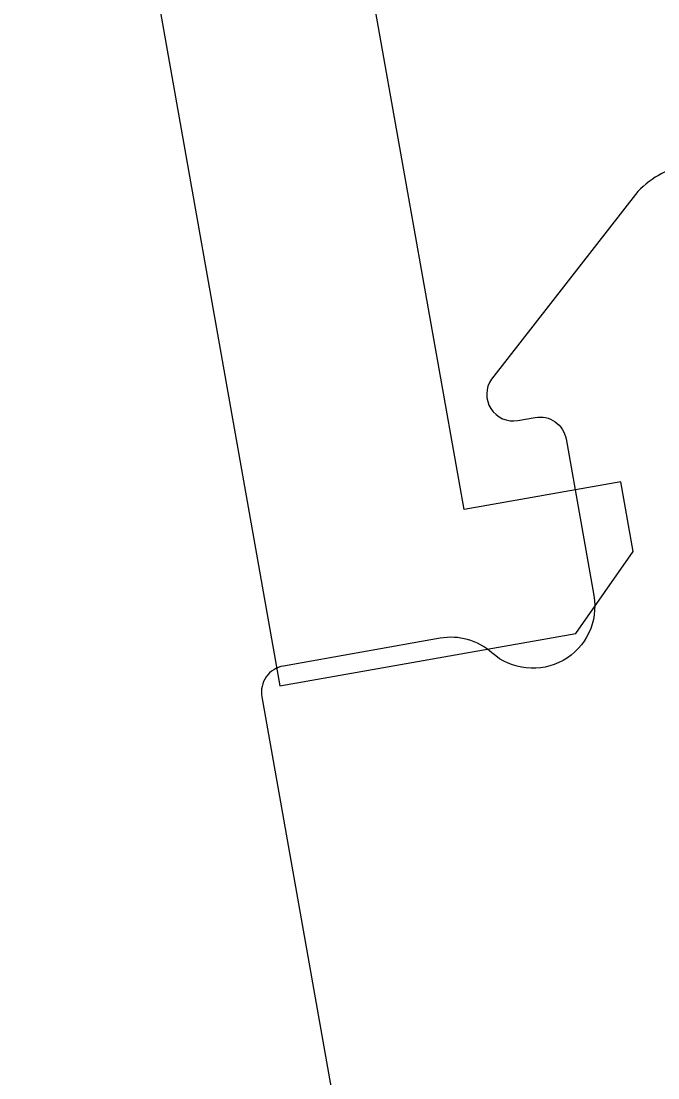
# Model space of a CAD drawing. Header units: millimetres. Extents: x 0 to 9491604, y -172998 to 295086.
# Drawn here: x 396825.82 to 396830.21, y 51144.22 to 51151.5 of the extents above; entities that cross this region are included whole.
import ezdxf
from ezdxf.enums import TextEntityAlignment as Align

# ---------------------------------------------------------------- set-up
doc = ezdxf.new("R2018")
doc.units = ezdxf.units.MM
for name, color, linetype, lineweight in [('АР_Маркер экспликации', 239, 'Continuous', 13), ('АР_Номер помещения', 250, 'Continuous', 9), ('АР_Размеры', 175, 'Continuous', 9), ('АР_Сущ Несущая стена', 250, 'Continuous', 50)]:
    doc.layers.add(name, color=color, linetype=linetype, lineweight=lineweight)
doc.layers.add('АР_Названия помещений', color=124, linetype='Continuous', lineweight=5, plot=False)
doc.layers.add('АР_Помещения_площадь', color=19, linetype='Continuous', lineweight=9, plot=False)
doc.styles.add('ISOCPEUR', font='', dxfattribs={"height": 250})
doc.styles.get("Standard").update_dxf_attribs({"font": 'GOST.TTF'})
doc.styles.get('ISOCPEUR').set_extended_font_data('ISOCPEUR', italic=True)

# ---------------------------------------------------------------- blocks, each defined once
blk = doc.blocks.new('*U252')
at = {"color": 7, "style": 'ISOCPEUR', "width": 0.7, "flags": 1}
blk.add_attdef('КАТЕГОРИЯ', (-499.1655, -2092.1864), '', height=250, dxfattribs=at)
at = {"layer": 'АР_Номер помещения', "color": 7, "style": 'ISOCPEUR', "width": 0.7}
blk.add_attdef('НОМЕР_ПОМЕЩЕНИЯ', text='', height=300, dxfattribs=at).set_placement((-13874.5004, 6637.5515), align=Align.MIDDLE_CENTER)
at = {"layer": 'АР_Помещения_площадь', "color": 7, "lineweight": 30, "width": 0.7, "flags": 104}
blk.add_attdef('ИМЯ_ПОМЕЩЕНИЯ', text='', height=100, dxfattribs=at).set_placement((157.6277, 1217.1414), align=Align.MIDDLE_CENTER)
at = {"layer": 'АР_Помещения_площадь', "color": 7, "style": 'ISOCPEUR', "width": 0.7}
blk.add_attdef('ПЛОЩАДЬ_ПОМЕЩЕНИЯ', text='', height=200, dxfattribs=at).set_placement((-12654.5821, 407.6716), align=Align.MIDDLE_RIGHT)
blk = doc.blocks.new('*U251')
at = {"color": 7, "style": 'ISOCPEUR', "width": 0.7, "flags": 1}
blk.add_attdef('КАТЕГОРИЯ', (-499.1655, -2092.1864), '', height=250, dxfattribs=at)
at = {"layer": 'АР_Номер помещения', "color": 7, "style": 'ISOCPEUR', "width": 0.7}
blk.add_attdef('НОМЕР_ПОМЕЩЕНИЯ', text='', height=300, dxfattribs=at).set_placement((-17424.9012, 1870.773), align=Align.MIDDLE_CENTER)
at = {"layer": 'АР_Помещения_площадь', "color": 7, "lineweight": 30, "width": 0.7, "flags": 104}
blk.add_attdef('ИМЯ_ПОМЕЩЕНИЯ', text='', height=100, dxfattribs=at).set_placement((157.6277, 1217.1414), align=Align.MIDDLE_CENTER)
at = {"layer": 'АР_Помещения_площадь', "color": 7, "style": 'ISOCPEUR', "width": 0.7}
blk.add_attdef('ПЛОЩАДЬ_ПОМЕЩЕНИЯ', text='', height=200, dxfattribs=at).set_placement((-12452.8113, 399.3563), align=Align.MIDDLE_RIGHT)

msp = doc.modelspace()

# ---------------------------------------------------------------- linework, layer by layer
at = {"layer": 'АР_Размеры', "color": 5, "lineweight": 9, "ltscale": 100, "transparency": 33554687}
for points in [[(396810.3287, 51244.3997), (396827.6061, 51146.9179), (396829.647, 51147.2797), (396830.042, 51147.8449), (396829.9569, 51148.3252), (396828.8765, 51148.1337), (396828.0041, 51153.0558)], [(396810.3287, 51244.3997), (396827.6061, 51146.9179), (396829.647, 51147.2797), (396830.042, 51147.8449), (396829.9569, 51148.3252), (396828.8765, 51148.1337), (396828.0041, 51153.0558)], [(396810.3287, 51244.3997), (396827.6061, 51146.9179), (396829.647, 51147.2797), (396830.042, 51147.8449), (396829.9569, 51148.3252), (396828.8765, 51148.1337), (396828.0041, 51153.0558)], [(396810.3287, 51244.3997), (396827.6061, 51146.9179), (396829.647, 51147.2797), (396830.042, 51147.8449), (396829.9569, 51148.3252), (396828.8765, 51148.1337), (396828.0041, 51153.0558)], [(396810.3287, 51244.3997), (396827.6061, 51146.9179), (396829.647, 51147.2797), (396830.042, 51147.8449), (396829.9569, 51148.3252), (396828.8765, 51148.1337), (396828.0041, 51153.0558)], [(396810.3287, 51244.3997), (396827.6061, 51146.9179), (396829.647, 51147.2797), (396830.042, 51147.8449), (396829.9569, 51148.3252), (396828.8765, 51148.1337), (396828.0041, 51153.0558)], [(396810.3287, 51244.3997), (396827.6061, 51146.9179), (396829.647, 51147.2797), (396830.042, 51147.8449), (396829.9569, 51148.3252), (396828.8765, 51148.1337), (396828.0041, 51153.0558)], [(396810.3287, 51244.3997), (396827.6061, 51146.9179), (396829.647, 51147.2797), (396830.042, 51147.8449), (396829.9569, 51148.3252), (396828.8765, 51148.1337), (396828.0041, 51153.0558)], [(396810.3287, 51244.3997), (396827.6061, 51146.9179), (396829.647, 51147.2797), (396830.042, 51147.8449), (396829.9569, 51148.3252), (396828.8765, 51148.1337), (396828.0041, 51153.0558)], [(396810.3287, 51244.3997), (396827.6061, 51146.9179), (396829.647, 51147.2797), (396830.042, 51147.8449), (396829.9569, 51148.3252), (396828.8765, 51148.1337), (396828.0041, 51153.0558)], [(396810.3287, 51244.3997), (396827.6061, 51146.9179), (396829.647, 51147.2797), (396830.042, 51147.8449), (396829.9569, 51148.3252), (396828.8765, 51148.1337), (396828.0041, 51153.0558)], [(396810.3287, 51244.3997), (396827.6061, 51146.9179), (396829.647, 51147.2797), (396830.042, 51147.8449), (396829.9569, 51148.3252), (396828.8765, 51148.1337), (396828.0041, 51153.0558)], [(396810.3287, 51244.3997), (396827.6061, 51146.9179), (396829.647, 51147.2797), (396830.042, 51147.8449), (396829.9569, 51148.3252), (396828.8765, 51148.1337), (396828.0041, 51153.0558)], [(396810.3287, 51244.3997), (396827.6061, 51146.9179), (396829.647, 51147.2797), (396830.042, 51147.8449), (396829.9569, 51148.3252), (396828.8765, 51148.1337), (396828.0041, 51153.0558)], [(396810.3287, 51244.3997), (396827.6061, 51146.9179), (396829.647, 51147.2797), (396830.042, 51147.8449), (396829.9569, 51148.3252), (396828.8765, 51148.1337), (396828.0041, 51153.0558)], [(396810.3287, 51244.3997), (396827.6061, 51146.9179), (396829.647, 51147.2797), (396830.042, 51147.8449), (396829.9569, 51148.3252), (396828.8765, 51148.1337), (396828.0041, 51153.0558)], [(396810.3287, 51244.3997), (396827.6061, 51146.9179), (396829.647, 51147.2797), (396830.042, 51147.8449), (396829.9569, 51148.3252), (396828.8765, 51148.1337), (396828.0041, 51153.0558)], [(396810.3287, 51244.3997), (396827.6061, 51146.9179), (396829.647, 51147.2797), (396830.042, 51147.8449), (396829.9569, 51148.3252), (396828.8765, 51148.1337), (396828.0041, 51153.0558)], [(396810.3287, 51244.3997), (396827.6061, 51146.9179), (396829.647, 51147.2797), (396830.042, 51147.8449), (396829.9569, 51148.3252), (396828.8765, 51148.1337), (396828.0041, 51153.0558)], [(396810.3287, 51244.3997), (396827.6061, 51146.9179), (396829.647, 51147.2797), (396830.042, 51147.8449), (396829.9569, 51148.3252), (396828.8765, 51148.1337), (396828.0041, 51153.0558)], [(396810.3287, 51244.3997), (396827.6061, 51146.9179), (396829.647, 51147.2797), (396830.042, 51147.8449), (396829.9569, 51148.3252), (396828.8765, 51148.1337), (396828.0041, 51153.0558)], [(396810.3287, 51244.3997), (396827.6061, 51146.9179), (396829.647, 51147.2797), (396830.042, 51147.8449), (396829.9569, 51148.3252), (396828.8765, 51148.1337), (396828.0041, 51153.0558)], [(396810.3287, 51244.3997), (396827.6061, 51146.9179), (396829.647, 51147.2797), (396830.042, 51147.8449), (396829.9569, 51148.3252), (396828.8765, 51148.1337), (396828.0041, 51153.0558)], [(396810.3287, 51244.3997), (396827.6061, 51146.9179), (396829.647, 51147.2797), (396830.042, 51147.8449), (396829.9569, 51148.3252), (396828.8765, 51148.1337), (396828.0041, 51153.0558)], [(396810.3287, 51244.3997), (396827.6061, 51146.9179), (396829.647, 51147.2797), (396830.042, 51147.8449), (396829.9569, 51148.3252), (396828.8765, 51148.1337), (396828.0041, 51153.0558)], [(396810.3287, 51244.3997), (396827.6061, 51146.9179), (396829.647, 51147.2797), (396830.042, 51147.8449), (396829.9569, 51148.3252), (396828.8765, 51148.1337), (396828.0041, 51153.0558)], [(396810.3287, 51244.3997), (396827.6061, 51146.9179), (396829.647, 51147.2797), (396830.042, 51147.8449), (396829.9569, 51148.3252), (396828.8765, 51148.1337), (396828.0041, 51153.0558)], [(396810.3287, 51244.3997), (396827.6061, 51146.9179), (396829.647, 51147.2797), (396830.042, 51147.8449), (396829.9569, 51148.3252), (396828.8765, 51148.1337), (396828.0041, 51153.0558)], [(396810.3287, 51244.3997), (396827.6061, 51146.9179), (396829.647, 51147.2797), (396830.042, 51147.8449), (396829.9569, 51148.3252), (396828.8765, 51148.1337), (396828.0041, 51153.0558)], [(396810.3287, 51244.3997), (396827.6061, 51146.9179), (396829.647, 51147.2797), (396830.042, 51147.8449), (396829.9569, 51148.3252), (396828.8765, 51148.1337), (396828.0041, 51153.0558)], [(396810.3287, 51244.3997), (396827.6061, 51146.9179), (396829.647, 51147.2797), (396830.042, 51147.8449), (396829.9569, 51148.3252), (396828.8765, 51148.1337), (396828.0041, 51153.0558)], [(396810.3287, 51244.3997), (396827.6061, 51146.9179), (396829.647, 51147.2797), (396830.042, 51147.8449), (396829.9569, 51148.3252), (396828.8765, 51148.1337), (396828.0041, 51153.0558)], [(396810.3287, 51244.3997), (396827.6061, 51146.9179), (396829.647, 51147.2797), (396830.042, 51147.8449), (396829.9569, 51148.3252), (396828.8765, 51148.1337), (396828.0041, 51153.0558)], [(396810.3287, 51244.3997), (396827.6061, 51146.9179), (396829.647, 51147.2797), (396830.042, 51147.8449), (396829.9569, 51148.3252), (396828.8765, 51148.1337), (396828.0041, 51153.0558)], [(396810.3287, 51244.3997), (396827.6061, 51146.9179), (396829.647, 51147.2797), (396830.042, 51147.8449), (396829.9569, 51148.3252), (396828.8765, 51148.1337), (396828.0041, 51153.0558)], [(396810.3287, 51244.3997), (396827.6061, 51146.9179), (396829.647, 51147.2797), (396830.042, 51147.8449), (396829.9569, 51148.3252), (396828.8765, 51148.1337), (396828.0041, 51153.0558)], [(396810.3287, 51244.3997), (396827.6061, 51146.9179), (396829.647, 51147.2797), (396830.042, 51147.8449), (396829.9569, 51148.3252), (396828.8765, 51148.1337), (396828.0041, 51153.0558)], [(396810.3287, 51244.3997), (396827.6061, 51146.9179), (396829.647, 51147.2797), (396830.042, 51147.8449), (396829.9569, 51148.3252), (396828.8765, 51148.1337), (396828.0041, 51153.0558)], [(396810.3287, 51244.3997), (396827.6061, 51146.9179), (396829.647, 51147.2797), (396830.042, 51147.8449), (396829.9569, 51148.3252), (396828.8765, 51148.1337), (396828.0041, 51153.0558)], [(396810.3287, 51244.3997), (396827.6061, 51146.9179), (396829.647, 51147.2797), (396830.042, 51147.8449), (396829.9569, 51148.3252), (396828.8765, 51148.1337), (396828.0041, 51153.0558)], [(396810.3287, 51244.3997), (396827.6061, 51146.9179), (396829.647, 51147.2797), (396830.042, 51147.8449), (396829.9569, 51148.3252), (396828.8765, 51148.1337), (396828.0041, 51153.0558)], [(396810.3287, 51244.3997), (396827.6061, 51146.9179), (396829.647, 51147.2797), (396830.042, 51147.8449), (396829.9569, 51148.3252), (396828.8765, 51148.1337), (396828.0041, 51153.0558)], [(396810.3287, 51244.3997), (396827.6061, 51146.9179), (396829.647, 51147.2797), (396830.042, 51147.8449), (396829.9569, 51148.3252), (396828.8765, 51148.1337), (396828.0041, 51153.0558)], [(396810.3287, 51244.3997), (396827.6061, 51146.9179), (396829.647, 51147.2797), (396830.042, 51147.8449), (396829.9569, 51148.3252), (396828.8765, 51148.1337), (396828.0041, 51153.0558)], [(396810.3287, 51244.3997), (396827.6061, 51146.9179), (396829.647, 51147.2797), (396830.042, 51147.8449), (396829.9569, 51148.3252), (396828.8765, 51148.1337), (396828.0041, 51153.0558)], [(396810.3287, 51244.3997), (396827.6061, 51146.9179), (396829.647, 51147.2797), (396830.042, 51147.8449), (396829.9569, 51148.3252), (396828.8765, 51148.1337), (396828.0041, 51153.0558)], [(396810.3287, 51244.3997), (396827.6061, 51146.9179), (396829.647, 51147.2797), (396830.042, 51147.8449), (396829.9569, 51148.3252), (396828.8765, 51148.1337), (396828.0041, 51153.0558)], [(396810.3287, 51244.3997), (396827.6061, 51146.9179), (396829.647, 51147.2797), (396830.042, 51147.8449), (396829.9569, 51148.3252), (396828.8765, 51148.1337), (396828.0041, 51153.0558)], [(396810.3287, 51244.3997), (396827.6061, 51146.9179), (396829.647, 51147.2797), (396830.042, 51147.8449), (396829.9569, 51148.3252), (396828.8765, 51148.1337), (396828.0041, 51153.0558)], [(396810.3287, 51244.3997), (396827.6061, 51146.9179), (396829.647, 51147.2797), (396830.042, 51147.8449), (396829.9569, 51148.3252), (396828.8765, 51148.1337), (396828.0041, 51153.0558)], [(396810.3287, 51244.3997), (396827.6061, 51146.9179), (396829.647, 51147.2797), (396830.042, 51147.8449), (396829.9569, 51148.3252), (396828.8765, 51148.1337), (396828.0041, 51153.0558)], [(396810.3287, 51244.3997), (396827.6061, 51146.9179), (396829.647, 51147.2797), (396830.042, 51147.8449), (396829.9569, 51148.3252), (396828.8765, 51148.1337), (396828.0041, 51153.0558)], [(396810.3287, 51244.3997), (396827.6061, 51146.9179), (396829.647, 51147.2797), (396830.042, 51147.8449), (396829.9569, 51148.3252), (396828.8765, 51148.1337), (396828.0041, 51153.0558)], [(396810.3287, 51244.3997), (396827.6061, 51146.9179), (396829.647, 51147.2797), (396830.042, 51147.8449), (396829.9569, 51148.3252), (396828.8765, 51148.1337), (396828.0041, 51153.0558)], [(396810.3287, 51244.3997), (396827.6061, 51146.9179), (396829.647, 51147.2797), (396830.042, 51147.8449), (396829.9569, 51148.3252), (396828.8765, 51148.1337), (396828.0041, 51153.0558)], [(396810.3287, 51244.3997), (396827.6061, 51146.9179), (396829.647, 51147.2797), (396830.042, 51147.8449), (396829.9569, 51148.3252), (396828.8765, 51148.1337), (396828.0041, 51153.0558)], [(396810.3287, 51244.3997), (396827.6061, 51146.9179), (396829.647, 51147.2797), (396830.042, 51147.8449), (396829.9569, 51148.3252), (396828.8765, 51148.1337), (396828.0041, 51153.0558)], [(396810.3287, 51244.3997), (396827.6061, 51146.9179), (396829.647, 51147.2797), (396830.042, 51147.8449), (396829.9569, 51148.3252), (396828.8765, 51148.1337), (396828.0041, 51153.0558)], [(396810.3287, 51244.3997), (396827.6061, 51146.9179), (396829.647, 51147.2797), (396830.042, 51147.8449), (396829.9569, 51148.3252), (396828.8765, 51148.1337), (396828.0041, 51153.0558)], [(396810.3287, 51244.3997), (396827.6061, 51146.9179), (396829.647, 51147.2797), (396830.042, 51147.8449), (396829.9569, 51148.3252), (396828.8765, 51148.1337), (396828.0041, 51153.0558)], [(396810.3287, 51244.3997), (396827.6061, 51146.9179), (396829.647, 51147.2797), (396830.042, 51147.8449), (396829.9569, 51148.3252), (396828.8765, 51148.1337), (396828.0041, 51153.0558)], [(396810.3287, 51244.3997), (396827.6061, 51146.9179), (396829.647, 51147.2797), (396830.042, 51147.8449), (396829.9569, 51148.3252), (396828.8765, 51148.1337), (396828.0041, 51153.0558)], [(396810.3287, 51244.3997), (396827.6061, 51146.9179), (396829.647, 51147.2797), (396830.042, 51147.8449), (396829.9569, 51148.3252), (396828.8765, 51148.1337), (396828.0041, 51153.0558)], [(396810.3287, 51244.3997), (396827.6061, 51146.9179), (396829.647, 51147.2797), (396830.042, 51147.8449), (396829.9569, 51148.3252), (396828.8765, 51148.1337), (396828.0041, 51153.0558)], [(396810.3287, 51244.3997), (396827.6061, 51146.9179), (396829.647, 51147.2797), (396830.042, 51147.8449), (396829.9569, 51148.3252), (396828.8765, 51148.1337), (396828.0041, 51153.0558)], [(396827.4828, 51146.8424), (396827.4828, 51146.8424)], [(396827.4828, 51146.8424), (396827.4828, 51146.8424)], [(396827.4828, 51146.8424), (396827.4828, 51146.8424)], [(396827.4828, 51146.8424), (396827.4828, 51146.8424)], [(396827.4828, 51146.8424), (396827.4828, 51146.8424)], [(396827.4828, 51146.8424), (396827.4828, 51146.8424)], [(396827.4828, 51146.8424), (396827.4828, 51146.8424)], [(396827.4828, 51146.8424), (396827.4828, 51146.8424)], [(396827.4828, 51146.8424), (396827.4828, 51146.8424)], [(396827.4828, 51146.8424), (396827.4828, 51146.8424)], [(396827.4828, 51146.8424), (396827.4828, 51146.8424)], [(396827.4828, 51146.8424), (396827.4828, 51146.8424)], [(396827.4828, 51146.8424), (396827.4828, 51146.8424)], [(396827.4828, 51146.8424), (396827.4828, 51146.8424)], [(396827.4828, 51146.8424), (396827.4828, 51146.8424)], [(396827.4828, 51146.8424), (396827.4828, 51146.8424)], [(396827.4828, 51146.8424), (396827.4828, 51146.8424)], [(396827.4828, 51146.8424), (396827.4828, 51146.8424)], [(396827.4828, 51146.8424), (396827.4828, 51146.8424)], [(396827.4828, 51146.8424), (396827.4828, 51146.8424)], [(396827.4828, 51146.8424), (396827.4828, 51146.8424)], [(396827.4828, 51146.8424), (396827.4828, 51146.8424)], [(396827.4828, 51146.8424), (396827.4828, 51146.8424)], [(396827.4828, 51146.8424), (396827.4828, 51146.8424)], [(396827.4828, 51146.8424), (396827.4828, 51146.8424)], [(396827.4828, 51146.8424), (396827.4828, 51146.8424)], [(396827.4828, 51146.8424), (396827.4828, 51146.8424)], [(396827.4828, 51146.8424), (396827.4828, 51146.8424)], [(396827.4828, 51146.8424), (396827.4828, 51146.8424)], [(396827.4828, 51146.8424), (396827.4828, 51146.8424)], [(396827.4828, 51146.8424), (396827.4828, 51146.8424)], [(396827.4828, 51146.8424), (396827.4828, 51146.8424)], [(396827.4828, 51146.8424), (396827.4828, 51146.8424)], [(396827.4828, 51146.8424), (396827.4828, 51146.8424)], [(396827.4828, 51146.8424), (396827.4828, 51146.8424)], [(396827.4828, 51146.8424), (396827.4828, 51146.8424)], [(396827.4828, 51146.8424), (396827.4828, 51146.8424)], [(396827.4828, 51146.8424), (396827.4828, 51146.8424)], [(396827.4828, 51146.8424), (396827.4828, 51146.8424)], [(396827.4828, 51146.8424), (396827.4828, 51146.8424)], [(396827.4828, 51146.8424), (396827.4828, 51146.8424)], [(396827.4828, 51146.8424), (396827.4828, 51146.8424)], [(396827.4828, 51146.8424), (396827.4828, 51146.8424)], [(396827.4828, 51146.8424), (396827.4828, 51146.8424)], [(396827.4828, 51146.8424), (396827.4828, 51146.8424)], [(396827.4828, 51146.8424), (396827.4828, 51146.8424)], [(396827.4828, 51146.8424), (396827.4828, 51146.8424)], [(396827.4828, 51146.8424), (396827.4828, 51146.8424)], [(396827.4828, 51146.8424), (396827.4828, 51146.8424)], [(396827.4828, 51146.8424), (396827.4828, 51146.8424)], [(396827.4828, 51146.8424), (396827.4828, 51146.8424)], [(396827.4828, 51146.8424), (396827.4828, 51146.8424)], [(396827.4828, 51146.8424), (396827.4828, 51146.8424)], [(396827.4828, 51146.8424), (396827.4828, 51146.8424)], [(396827.4828, 51146.8424), (396827.4828, 51146.8424)], [(396827.4828, 51146.8424), (396827.4828, 51146.8424)], [(396827.4828, 51146.8424), (396827.4828, 51146.8424)], [(396827.4828, 51146.8424), (396827.4828, 51146.8424)], [(396827.4828, 51146.8424), (396827.4828, 51146.8424)], [(396827.4828, 51146.8424), (396827.4828, 51146.8424)], [(396827.4828, 51146.8424), (396827.4828, 51146.8424)], [(396827.4828, 51146.8424), (396827.4828, 51146.8424)], [(396827.4828, 51146.8424), (396827.4828, 51146.8424)], [(396827.4828, 51146.8424), (396827.4828, 51146.8424)]]:
    msp.add_lwpolyline(points, dxfattribs=at)
msp.add_lwpolyline([(396830.4356, 51150.515, 0.164348), (396830.0749, 51150.3252), (396829.0659, 51149.032, 0.66825), (396829.2477, 51148.7471), (396829.3677, 51148.7684, -0.4144), (396829.5797, 51148.6202), (396829.7712, 51147.5397, -0.710164), (396829.0685, 51147.1455, 0.228752), (396828.7114, 51147.2459), (396827.631, 51147.0544, 0.4144), (396827.4828, 51146.8424), (396828.7382, 51139.7594, 0.430028), (396829.0945, 51139.4951), (396829.8148, 51139.6228, 0.109814), (396829.9366, 51139.6734), (396831.8286, 51140.8755, -0.800036)], format="xyb", dxfattribs=at)
msp.add_lwpolyline([(396830.4356, 51150.515, 0.164348), (396830.0749, 51150.3252), (396829.0659, 51149.032, 0.66825), (396829.2477, 51148.7471), (396829.3677, 51148.7684, -0.4144), (396829.5797, 51148.6202), (396829.7712, 51147.5397, -0.710164), (396829.0685, 51147.1455, 0.228752), (396828.7114, 51147.2459), (396827.631, 51147.0544, 0.4144), (396827.4828, 51146.8424), (396828.7382, 51139.7594, 0.430028), (396829.0945, 51139.4951), (396829.8148, 51139.6228, 0.109814), (396829.9366, 51139.6734), (396831.8286, 51140.8755, -0.800036)], format="xyb", dxfattribs=at)
msp.add_lwpolyline([(396830.4356, 51150.515, 0.164348), (396830.0749, 51150.3252), (396829.0659, 51149.032, 0.66825), (396829.2477, 51148.7471), (396829.3677, 51148.7684, -0.4144), (396829.5797, 51148.6202), (396829.7712, 51147.5397, -0.710164), (396829.0685, 51147.1455, 0.228752), (396828.7114, 51147.2459), (396827.631, 51147.0544, 0.4144), (396827.4828, 51146.8424), (396828.7382, 51139.7594, 0.430028), (396829.0945, 51139.4951), (396829.8148, 51139.6228, 0.109814), (396829.9366, 51139.6734), (396831.8286, 51140.8755, -0.800036)], format="xyb", dxfattribs=at)
msp.add_lwpolyline([(396830.4356, 51150.515, 0.164348), (396830.0749, 51150.3252), (396829.0659, 51149.032, 0.66825), (396829.2477, 51148.7471), (396829.3677, 51148.7684, -0.4144), (396829.5797, 51148.6202), (396829.7712, 51147.5397, -0.710164), (396829.0685, 51147.1455, 0.228752), (396828.7114, 51147.2459), (396827.631, 51147.0544, 0.4144), (396827.4828, 51146.8424), (396828.7382, 51139.7594, 0.430028), (396829.0945, 51139.4951), (396829.8148, 51139.6228, 0.109814), (396829.9366, 51139.6734), (396831.8286, 51140.8755, -0.800036)], format="xyb", dxfattribs=at)
msp.add_lwpolyline([(396830.4356, 51150.515, 0.164348), (396830.0749, 51150.3252), (396829.0659, 51149.032, 0.66825), (396829.2477, 51148.7471), (396829.3677, 51148.7684, -0.4144), (396829.5797, 51148.6202), (396829.7712, 51147.5397, -0.710164), (396829.0685, 51147.1455, 0.228752), (396828.7114, 51147.2459), (396827.631, 51147.0544, 0.4144), (396827.4828, 51146.8424), (396828.7382, 51139.7594, 0.430028), (396829.0945, 51139.4951), (396829.8148, 51139.6228, 0.109814), (396829.9366, 51139.6734), (396831.8286, 51140.8755, -0.800036)], format="xyb", dxfattribs=at)
msp.add_lwpolyline([(396830.4356, 51150.515, 0.164348), (396830.0749, 51150.3252), (396829.0659, 51149.032, 0.66825), (396829.2477, 51148.7471), (396829.3677, 51148.7684, -0.4144), (396829.5797, 51148.6202), (396829.7712, 51147.5397, -0.710164), (396829.0685, 51147.1455, 0.228752), (396828.7114, 51147.2459), (396827.631, 51147.0544, 0.4144), (396827.4828, 51146.8424), (396828.7382, 51139.7594, 0.430028), (396829.0945, 51139.4951), (396829.8148, 51139.6228, 0.109814), (396829.9366, 51139.6734), (396831.8286, 51140.8755, -0.800036)], format="xyb", dxfattribs=at)
msp.add_lwpolyline([(396830.4356, 51150.515, 0.164348), (396830.0749, 51150.3252), (396829.0659, 51149.032, 0.66825), (396829.2477, 51148.7471), (396829.3677, 51148.7684, -0.4144), (396829.5797, 51148.6202), (396829.7712, 51147.5397, -0.710164), (396829.0685, 51147.1455, 0.228752), (396828.7114, 51147.2459), (396827.631, 51147.0544, 0.4144), (396827.4828, 51146.8424), (396828.7382, 51139.7594, 0.430028), (396829.0945, 51139.4951), (396829.8148, 51139.6228, 0.109814), (396829.9366, 51139.6734), (396831.8286, 51140.8755, -0.800036)], format="xyb", dxfattribs=at)
msp.add_lwpolyline([(396830.4356, 51150.515, 0.164348), (396830.0749, 51150.3252), (396829.0659, 51149.032, 0.66825), (396829.2477, 51148.7471), (396829.3677, 51148.7684, -0.4144), (396829.5797, 51148.6202), (396829.7712, 51147.5397, -0.710164), (396829.0685, 51147.1455, 0.228752), (396828.7114, 51147.2459), (396827.631, 51147.0544, 0.4144), (396827.4828, 51146.8424), (396828.7382, 51139.7594, 0.430028), (396829.0945, 51139.4951), (396829.8148, 51139.6228, 0.109814), (396829.9366, 51139.6734), (396831.8286, 51140.8755, -0.800036)], format="xyb", dxfattribs=at)
msp.add_lwpolyline([(396830.4356, 51150.515, 0.164348), (396830.0749, 51150.3252), (396829.0659, 51149.032, 0.66825), (396829.2477, 51148.7471), (396829.3677, 51148.7684, -0.4144), (396829.5797, 51148.6202), (396829.7712, 51147.5397, -0.710164), (396829.0685, 51147.1455, 0.228752), (396828.7114, 51147.2459), (396827.631, 51147.0544, 0.4144), (396827.4828, 51146.8424), (396828.7382, 51139.7594, 0.430028), (396829.0945, 51139.4951), (396829.8148, 51139.6228, 0.109814), (396829.9366, 51139.6734), (396831.8286, 51140.8755, -0.800036)], format="xyb", dxfattribs=at)
msp.add_lwpolyline([(396830.4356, 51150.515, 0.164348), (396830.0749, 51150.3252), (396829.0659, 51149.032, 0.66825), (396829.2477, 51148.7471), (396829.3677, 51148.7684, -0.4144), (396829.5797, 51148.6202), (396829.7712, 51147.5397, -0.710164), (396829.0685, 51147.1455, 0.228752), (396828.7114, 51147.2459), (396827.631, 51147.0544, 0.4144), (396827.4828, 51146.8424), (396828.7382, 51139.7594, 0.430028), (396829.0945, 51139.4951), (396829.8148, 51139.6228, 0.109814), (396829.9366, 51139.6734), (396831.8286, 51140.8755, -0.800036)], format="xyb", dxfattribs=at)
msp.add_lwpolyline([(396830.4356, 51150.515, 0.164348), (396830.0749, 51150.3252), (396829.0659, 51149.032, 0.66825), (396829.2477, 51148.7471), (396829.3677, 51148.7684, -0.4144), (396829.5797, 51148.6202), (396829.7712, 51147.5397, -0.710164), (396829.0685, 51147.1455, 0.228752), (396828.7114, 51147.2459), (396827.631, 51147.0544, 0.4144), (396827.4828, 51146.8424), (396828.7382, 51139.7594, 0.430028), (396829.0945, 51139.4951), (396829.8148, 51139.6228, 0.109814), (396829.9366, 51139.6734), (396831.8286, 51140.8755, -0.800036)], format="xyb", dxfattribs=at)
msp.add_lwpolyline([(396830.4356, 51150.515, 0.164348), (396830.0749, 51150.3252), (396829.0659, 51149.032, 0.66825), (396829.2477, 51148.7471), (396829.3677, 51148.7684, -0.4144), (396829.5797, 51148.6202), (396829.7712, 51147.5397, -0.710164), (396829.0685, 51147.1455, 0.228752), (396828.7114, 51147.2459), (396827.631, 51147.0544, 0.4144), (396827.4828, 51146.8424), (396828.7382, 51139.7594, 0.430028), (396829.0945, 51139.4951), (396829.8148, 51139.6228, 0.109814), (396829.9366, 51139.6734), (396831.8286, 51140.8755, -0.800036)], format="xyb", dxfattribs=at)
msp.add_lwpolyline([(396830.4356, 51150.515, 0.164348), (396830.0749, 51150.3252), (396829.0659, 51149.032, 0.66825), (396829.2477, 51148.7471), (396829.3677, 51148.7684, -0.4144), (396829.5797, 51148.6202), (396829.7712, 51147.5397, -0.710164), (396829.0685, 51147.1455, 0.228752), (396828.7114, 51147.2459), (396827.631, 51147.0544, 0.4144), (396827.4828, 51146.8424), (396828.7382, 51139.7594, 0.430028), (396829.0945, 51139.4951), (396829.8148, 51139.6228, 0.109814), (396829.9366, 51139.6734), (396831.8286, 51140.8755, -0.800036)], format="xyb", dxfattribs=at)
msp.add_lwpolyline([(396830.4356, 51150.515, 0.164348), (396830.0749, 51150.3252), (396829.0659, 51149.032, 0.66825), (396829.2477, 51148.7471), (396829.3677, 51148.7684, -0.4144), (396829.5797, 51148.6202), (396829.7712, 51147.5397, -0.710164), (396829.0685, 51147.1455, 0.228752), (396828.7114, 51147.2459), (396827.631, 51147.0544, 0.4144), (396827.4828, 51146.8424), (396828.7382, 51139.7594, 0.430028), (396829.0945, 51139.4951), (396829.8148, 51139.6228, 0.109814), (396829.9366, 51139.6734), (396831.8286, 51140.8755, -0.800036)], format="xyb", dxfattribs=at)
msp.add_lwpolyline([(396830.4356, 51150.515, 0.164348), (396830.0749, 51150.3252), (396829.0659, 51149.032, 0.66825), (396829.2477, 51148.7471), (396829.3677, 51148.7684, -0.4144), (396829.5797, 51148.6202), (396829.7712, 51147.5397, -0.710164), (396829.0685, 51147.1455, 0.228752), (396828.7114, 51147.2459), (396827.631, 51147.0544, 0.4144), (396827.4828, 51146.8424), (396828.7382, 51139.7594, 0.430028), (396829.0945, 51139.4951), (396829.8148, 51139.6228, 0.109814), (396829.9366, 51139.6734), (396831.8286, 51140.8755, -0.800036)], format="xyb", dxfattribs=at)
msp.add_lwpolyline([(396830.4356, 51150.515, 0.164348), (396830.0749, 51150.3252), (396829.0659, 51149.032, 0.66825), (396829.2477, 51148.7471), (396829.3677, 51148.7684, -0.4144), (396829.5797, 51148.6202), (396829.7712, 51147.5397, -0.710164), (396829.0685, 51147.1455, 0.228752), (396828.7114, 51147.2459), (396827.631, 51147.0544, 0.4144), (396827.4828, 51146.8424), (396828.7382, 51139.7594, 0.430028), (396829.0945, 51139.4951), (396829.8148, 51139.6228, 0.109814), (396829.9366, 51139.6734), (396831.8286, 51140.8755, -0.800036)], format="xyb", dxfattribs=at)
msp.add_lwpolyline([(396830.4356, 51150.515, 0.164348), (396830.0749, 51150.3252), (396829.0659, 51149.032, 0.66825), (396829.2477, 51148.7471), (396829.3677, 51148.7684, -0.4144), (396829.5797, 51148.6202), (396829.7712, 51147.5397, -0.710164), (396829.0685, 51147.1455, 0.228752), (396828.7114, 51147.2459), (396827.631, 51147.0544, 0.4144), (396827.4828, 51146.8424), (396828.7382, 51139.7594, 0.430028), (396829.0945, 51139.4951), (396829.8148, 51139.6228, 0.109814), (396829.9366, 51139.6734), (396831.8286, 51140.8755, -0.800036)], format="xyb", dxfattribs=at)
msp.add_lwpolyline([(396830.4356, 51150.515, 0.164348), (396830.0749, 51150.3252), (396829.0659, 51149.032, 0.66825), (396829.2477, 51148.7471), (396829.3677, 51148.7684, -0.4144), (396829.5797, 51148.6202), (396829.7712, 51147.5397, -0.710164), (396829.0685, 51147.1455, 0.228752), (396828.7114, 51147.2459), (396827.631, 51147.0544, 0.4144), (396827.4828, 51146.8424), (396828.7382, 51139.7594, 0.430028), (396829.0945, 51139.4951), (396829.8148, 51139.6228, 0.109814), (396829.9366, 51139.6734), (396831.8286, 51140.8755, -0.800036)], format="xyb", dxfattribs=at)
msp.add_lwpolyline([(396830.4356, 51150.515, 0.164348), (396830.0749, 51150.3252), (396829.0659, 51149.032, 0.66825), (396829.2477, 51148.7471), (396829.3677, 51148.7684, -0.4144), (396829.5797, 51148.6202), (396829.7712, 51147.5397, -0.710164), (396829.0685, 51147.1455, 0.228752), (396828.7114, 51147.2459), (396827.631, 51147.0544, 0.4144), (396827.4828, 51146.8424), (396828.7382, 51139.7594, 0.430028), (396829.0945, 51139.4951), (396829.8148, 51139.6228, 0.109814), (396829.9366, 51139.6734), (396831.8286, 51140.8755, -0.800036)], format="xyb", dxfattribs=at)
msp.add_lwpolyline([(396830.4356, 51150.515, 0.164348), (396830.0749, 51150.3252), (396829.0659, 51149.032, 0.66825), (396829.2477, 51148.7471), (396829.3677, 51148.7684, -0.4144), (396829.5797, 51148.6202), (396829.7712, 51147.5397, -0.710164), (396829.0685, 51147.1455, 0.228752), (396828.7114, 51147.2459), (396827.631, 51147.0544, 0.4144), (396827.4828, 51146.8424), (396828.7382, 51139.7594, 0.430028), (396829.0945, 51139.4951), (396829.8148, 51139.6228, 0.109814), (396829.9366, 51139.6734), (396831.8286, 51140.8755, -0.800036)], format="xyb", dxfattribs=at)
msp.add_lwpolyline([(396830.4356, 51150.515, 0.164348), (396830.0749, 51150.3252), (396829.0659, 51149.032, 0.66825), (396829.2477, 51148.7471), (396829.3677, 51148.7684, -0.4144), (396829.5797, 51148.6202), (396829.7712, 51147.5397, -0.710164), (396829.0685, 51147.1455, 0.228752), (396828.7114, 51147.2459), (396827.631, 51147.0544, 0.4144), (396827.4828, 51146.8424), (396828.7382, 51139.7594, 0.430028), (396829.0945, 51139.4951), (396829.8148, 51139.6228, 0.109814), (396829.9366, 51139.6734), (396831.8286, 51140.8755, -0.800036)], format="xyb", dxfattribs=at)
msp.add_lwpolyline([(396830.4356, 51150.515, 0.164348), (396830.0749, 51150.3252), (396829.0659, 51149.032, 0.66825), (396829.2477, 51148.7471), (396829.3677, 51148.7684, -0.4144), (396829.5797, 51148.6202), (396829.7712, 51147.5397, -0.710164), (396829.0685, 51147.1455, 0.228752), (396828.7114, 51147.2459), (396827.631, 51147.0544, 0.4144), (396827.4828, 51146.8424), (396828.7382, 51139.7594, 0.430028), (396829.0945, 51139.4951), (396829.8148, 51139.6228, 0.109814), (396829.9366, 51139.6734), (396831.8286, 51140.8755, -0.800036)], format="xyb", dxfattribs=at)
msp.add_lwpolyline([(396830.4356, 51150.515, 0.164348), (396830.0749, 51150.3252), (396829.0659, 51149.032, 0.66825), (396829.2477, 51148.7471), (396829.3677, 51148.7684, -0.4144), (396829.5797, 51148.6202), (396829.7712, 51147.5397, -0.710164), (396829.0685, 51147.1455, 0.228752), (396828.7114, 51147.2459), (396827.631, 51147.0544, 0.4144), (396827.4828, 51146.8424), (396828.7382, 51139.7594, 0.430028), (396829.0945, 51139.4951), (396829.8148, 51139.6228, 0.109814), (396829.9366, 51139.6734), (396831.8286, 51140.8755, -0.800036)], format="xyb", dxfattribs=at)
msp.add_lwpolyline([(396830.4356, 51150.515, 0.164348), (396830.0749, 51150.3252), (396829.0659, 51149.032, 0.66825), (396829.2477, 51148.7471), (396829.3677, 51148.7684, -0.4144), (396829.5797, 51148.6202), (396829.7712, 51147.5397, -0.710164), (396829.0685, 51147.1455, 0.228752), (396828.7114, 51147.2459), (396827.631, 51147.0544, 0.4144), (396827.4828, 51146.8424), (396828.7382, 51139.7594, 0.430028), (396829.0945, 51139.4951), (396829.8148, 51139.6228, 0.109814), (396829.9366, 51139.6734), (396831.8286, 51140.8755, -0.800036)], format="xyb", dxfattribs=at)
msp.add_lwpolyline([(396830.4356, 51150.515, 0.164348), (396830.0749, 51150.3252), (396829.0659, 51149.032, 0.66825), (396829.2477, 51148.7471), (396829.3677, 51148.7684, -0.4144), (396829.5797, 51148.6202), (396829.7712, 51147.5397, -0.710164), (396829.0685, 51147.1455, 0.228752), (396828.7114, 51147.2459), (396827.631, 51147.0544, 0.4144), (396827.4828, 51146.8424), (396828.7382, 51139.7594, 0.430028), (396829.0945, 51139.4951), (396829.8148, 51139.6228, 0.109814), (396829.9366, 51139.6734), (396831.8286, 51140.8755, -0.800036)], format="xyb", dxfattribs=at)
msp.add_lwpolyline([(396830.4356, 51150.515, 0.164348), (396830.0749, 51150.3252), (396829.0659, 51149.032, 0.66825), (396829.2477, 51148.7471), (396829.3677, 51148.7684, -0.4144), (396829.5797, 51148.6202), (396829.7712, 51147.5397, -0.710164), (396829.0685, 51147.1455, 0.228752), (396828.7114, 51147.2459), (396827.631, 51147.0544, 0.4144), (396827.4828, 51146.8424), (396828.7382, 51139.7594, 0.430028), (396829.0945, 51139.4951), (396829.8148, 51139.6228, 0.109814), (396829.9366, 51139.6734), (396831.8286, 51140.8755, -0.800036)], format="xyb", dxfattribs=at)
msp.add_lwpolyline([(396830.4356, 51150.515, 0.164348), (396830.0749, 51150.3252), (396829.0659, 51149.032, 0.66825), (396829.2477, 51148.7471), (396829.3677, 51148.7684, -0.4144), (396829.5797, 51148.6202), (396829.7712, 51147.5397, -0.710164), (396829.0685, 51147.1455, 0.228752), (396828.7114, 51147.2459), (396827.631, 51147.0544, 0.4144), (396827.4828, 51146.8424), (396828.7382, 51139.7594, 0.430028), (396829.0945, 51139.4951), (396829.8148, 51139.6228, 0.109814), (396829.9366, 51139.6734), (396831.8286, 51140.8755, -0.800036)], format="xyb", dxfattribs=at)
msp.add_lwpolyline([(396830.4356, 51150.515, 0.164348), (396830.0749, 51150.3252), (396829.0659, 51149.032, 0.66825), (396829.2477, 51148.7471), (396829.3677, 51148.7684, -0.4144), (396829.5797, 51148.6202), (396829.7712, 51147.5397, -0.710164), (396829.0685, 51147.1455, 0.228752), (396828.7114, 51147.2459), (396827.631, 51147.0544, 0.4144), (396827.4828, 51146.8424), (396828.7382, 51139.7594, 0.430028), (396829.0945, 51139.4951), (396829.8148, 51139.6228, 0.109814), (396829.9366, 51139.6734), (396831.8286, 51140.8755, -0.800036)], format="xyb", dxfattribs=at)
msp.add_lwpolyline([(396830.4356, 51150.515, 0.164348), (396830.0749, 51150.3252), (396829.0659, 51149.032, 0.66825), (396829.2477, 51148.7471), (396829.3677, 51148.7684, -0.4144), (396829.5797, 51148.6202), (396829.7712, 51147.5397, -0.710164), (396829.0685, 51147.1455, 0.228752), (396828.7114, 51147.2459), (396827.631, 51147.0544, 0.4144), (396827.4828, 51146.8424), (396828.7382, 51139.7594, 0.430028), (396829.0945, 51139.4951), (396829.8148, 51139.6228, 0.109814), (396829.9366, 51139.6734), (396831.8286, 51140.8755, -0.800036)], format="xyb", dxfattribs=at)
msp.add_lwpolyline([(396830.4356, 51150.515, 0.164348), (396830.0749, 51150.3252), (396829.0659, 51149.032, 0.66825), (396829.2477, 51148.7471), (396829.3677, 51148.7684, -0.4144), (396829.5797, 51148.6202), (396829.7712, 51147.5397, -0.710164), (396829.0685, 51147.1455, 0.228752), (396828.7114, 51147.2459), (396827.631, 51147.0544, 0.4144), (396827.4828, 51146.8424), (396828.7382, 51139.7594, 0.430028), (396829.0945, 51139.4951), (396829.8148, 51139.6228, 0.109814), (396829.9366, 51139.6734), (396831.8286, 51140.8755, -0.800036)], format="xyb", dxfattribs=at)
msp.add_lwpolyline([(396830.4356, 51150.515, 0.164348), (396830.0749, 51150.3252), (396829.0659, 51149.032, 0.66825), (396829.2477, 51148.7471), (396829.3677, 51148.7684, -0.4144), (396829.5797, 51148.6202), (396829.7712, 51147.5397, -0.710164), (396829.0685, 51147.1455, 0.228752), (396828.7114, 51147.2459), (396827.631, 51147.0544, 0.4144), (396827.4828, 51146.8424), (396828.7382, 51139.7594, 0.430028), (396829.0945, 51139.4951), (396829.8148, 51139.6228, 0.109814), (396829.9366, 51139.6734), (396831.8286, 51140.8755, -0.800036)], format="xyb", dxfattribs=at)
msp.add_lwpolyline([(396830.4356, 51150.515, 0.164348), (396830.0749, 51150.3252), (396829.0659, 51149.032, 0.66825), (396829.2477, 51148.7471), (396829.3677, 51148.7684, -0.4144), (396829.5797, 51148.6202), (396829.7712, 51147.5397, -0.710164), (396829.0685, 51147.1455, 0.228752), (396828.7114, 51147.2459), (396827.631, 51147.0544, 0.4144), (396827.4828, 51146.8424), (396828.7382, 51139.7594, 0.430028), (396829.0945, 51139.4951), (396829.8148, 51139.6228, 0.109814), (396829.9366, 51139.6734), (396831.8286, 51140.8755, -0.800036)], format="xyb", dxfattribs=at)
msp.add_lwpolyline([(396830.4356, 51150.515, 0.164348), (396830.0749, 51150.3252), (396829.0659, 51149.032, 0.66825), (396829.2477, 51148.7471), (396829.3677, 51148.7684, -0.4144), (396829.5797, 51148.6202), (396829.7712, 51147.5397, -0.710164), (396829.0685, 51147.1455, 0.228752), (396828.7114, 51147.2459), (396827.631, 51147.0544, 0.4144), (396827.4828, 51146.8424), (396828.7382, 51139.7594, 0.430028), (396829.0945, 51139.4951), (396829.8148, 51139.6228, 0.109814), (396829.9366, 51139.6734), (396831.8286, 51140.8755, -0.800036)], format="xyb", dxfattribs=at)
msp.add_lwpolyline([(396830.4356, 51150.515, 0.164348), (396830.0749, 51150.3252), (396829.0659, 51149.032, 0.66825), (396829.2477, 51148.7471), (396829.3677, 51148.7684, -0.4144), (396829.5797, 51148.6202), (396829.7712, 51147.5397, -0.710164), (396829.0685, 51147.1455, 0.228752), (396828.7114, 51147.2459), (396827.631, 51147.0544, 0.4144), (396827.4828, 51146.8424), (396828.7382, 51139.7594, 0.430028), (396829.0945, 51139.4951), (396829.8148, 51139.6228, 0.109814), (396829.9366, 51139.6734), (396831.8286, 51140.8755, -0.800036)], format="xyb", dxfattribs=at)
msp.add_lwpolyline([(396830.4356, 51150.515, 0.164348), (396830.0749, 51150.3252), (396829.0659, 51149.032, 0.66825), (396829.2477, 51148.7471), (396829.3677, 51148.7684, -0.4144), (396829.5797, 51148.6202), (396829.7712, 51147.5397, -0.710164), (396829.0685, 51147.1455, 0.228752), (396828.7114, 51147.2459), (396827.631, 51147.0544, 0.4144), (396827.4828, 51146.8424), (396828.7382, 51139.7594, 0.430028), (396829.0945, 51139.4951), (396829.8148, 51139.6228, 0.109814), (396829.9366, 51139.6734), (396831.8286, 51140.8755, -0.800036)], format="xyb", dxfattribs=at)
msp.add_lwpolyline([(396830.4356, 51150.515, 0.164348), (396830.0749, 51150.3252), (396829.0659, 51149.032, 0.66825), (396829.2477, 51148.7471), (396829.3677, 51148.7684, -0.4144), (396829.5797, 51148.6202), (396829.7712, 51147.5397, -0.710164), (396829.0685, 51147.1455, 0.228752), (396828.7114, 51147.2459), (396827.631, 51147.0544, 0.4144), (396827.4828, 51146.8424), (396828.7382, 51139.7594, 0.430028), (396829.0945, 51139.4951), (396829.8148, 51139.6228, 0.109814), (396829.9366, 51139.6734), (396831.8286, 51140.8755, -0.800036)], format="xyb", dxfattribs=at)
msp.add_lwpolyline([(396830.4356, 51150.515, 0.164348), (396830.0749, 51150.3252), (396829.0659, 51149.032, 0.66825), (396829.2477, 51148.7471), (396829.3677, 51148.7684, -0.4144), (396829.5797, 51148.6202), (396829.7712, 51147.5397, -0.710164), (396829.0685, 51147.1455, 0.228752), (396828.7114, 51147.2459), (396827.631, 51147.0544, 0.4144), (396827.4828, 51146.8424), (396828.7382, 51139.7594, 0.430028), (396829.0945, 51139.4951), (396829.8148, 51139.6228, 0.109814), (396829.9366, 51139.6734), (396831.8286, 51140.8755, -0.800036)], format="xyb", dxfattribs=at)
msp.add_lwpolyline([(396830.4356, 51150.515, 0.164348), (396830.0749, 51150.3252), (396829.0659, 51149.032, 0.66825), (396829.2477, 51148.7471), (396829.3677, 51148.7684, -0.4144), (396829.5797, 51148.6202), (396829.7712, 51147.5397, -0.710164), (396829.0685, 51147.1455, 0.228752), (396828.7114, 51147.2459), (396827.631, 51147.0544, 0.4144), (396827.4828, 51146.8424), (396828.7382, 51139.7594, 0.430028), (396829.0945, 51139.4951), (396829.8148, 51139.6228, 0.109814), (396829.9366, 51139.6734), (396831.8286, 51140.8755, -0.800036)], format="xyb", dxfattribs=at)
msp.add_lwpolyline([(396830.4356, 51150.515, 0.164348), (396830.0749, 51150.3252), (396829.0659, 51149.032, 0.66825), (396829.2477, 51148.7471), (396829.3677, 51148.7684, -0.4144), (396829.5797, 51148.6202), (396829.7712, 51147.5397, -0.710164), (396829.0685, 51147.1455, 0.228752), (396828.7114, 51147.2459), (396827.631, 51147.0544, 0.4144), (396827.4828, 51146.8424), (396828.7382, 51139.7594, 0.430028), (396829.0945, 51139.4951), (396829.8148, 51139.6228, 0.109814), (396829.9366, 51139.6734), (396831.8286, 51140.8755, -0.800036)], format="xyb", dxfattribs=at)
msp.add_lwpolyline([(396830.4356, 51150.515, 0.164348), (396830.0749, 51150.3252), (396829.0659, 51149.032, 0.66825), (396829.2477, 51148.7471), (396829.3677, 51148.7684, -0.4144), (396829.5797, 51148.6202), (396829.7712, 51147.5397, -0.710164), (396829.0685, 51147.1455, 0.228752), (396828.7114, 51147.2459), (396827.631, 51147.0544, 0.4144), (396827.4828, 51146.8424), (396828.7382, 51139.7594, 0.430028), (396829.0945, 51139.4951), (396829.8148, 51139.6228, 0.109814), (396829.9366, 51139.6734), (396831.8286, 51140.8755, -0.800036)], format="xyb", dxfattribs=at)
msp.add_lwpolyline([(396830.4356, 51150.515, 0.164348), (396830.0749, 51150.3252), (396829.0659, 51149.032, 0.66825), (396829.2477, 51148.7471), (396829.3677, 51148.7684, -0.4144), (396829.5797, 51148.6202), (396829.7712, 51147.5397, -0.710164), (396829.0685, 51147.1455, 0.228752), (396828.7114, 51147.2459), (396827.631, 51147.0544, 0.4144), (396827.4828, 51146.8424), (396828.7382, 51139.7594, 0.430028), (396829.0945, 51139.4951), (396829.8148, 51139.6228, 0.109814), (396829.9366, 51139.6734), (396831.8286, 51140.8755, -0.800036)], format="xyb", dxfattribs=at)
msp.add_lwpolyline([(396830.4356, 51150.515, 0.164348), (396830.0749, 51150.3252), (396829.0659, 51149.032, 0.66825), (396829.2477, 51148.7471), (396829.3677, 51148.7684, -0.4144), (396829.5797, 51148.6202), (396829.7712, 51147.5397, -0.710164), (396829.0685, 51147.1455, 0.228752), (396828.7114, 51147.2459), (396827.631, 51147.0544, 0.4144), (396827.4828, 51146.8424), (396828.7382, 51139.7594, 0.430028), (396829.0945, 51139.4951), (396829.8148, 51139.6228, 0.109814), (396829.9366, 51139.6734), (396831.8286, 51140.8755, -0.800036)], format="xyb", dxfattribs=at)
msp.add_lwpolyline([(396830.4356, 51150.515, 0.164348), (396830.0749, 51150.3252), (396829.0659, 51149.032, 0.66825), (396829.2477, 51148.7471), (396829.3677, 51148.7684, -0.4144), (396829.5797, 51148.6202), (396829.7712, 51147.5397, -0.710164), (396829.0685, 51147.1455, 0.228752), (396828.7114, 51147.2459), (396827.631, 51147.0544, 0.4144), (396827.4828, 51146.8424), (396828.7382, 51139.7594, 0.430028), (396829.0945, 51139.4951), (396829.8148, 51139.6228, 0.109814), (396829.9366, 51139.6734), (396831.8286, 51140.8755, -0.800036)], format="xyb", dxfattribs=at)
msp.add_lwpolyline([(396830.4356, 51150.515, 0.164348), (396830.0749, 51150.3252), (396829.0659, 51149.032, 0.66825), (396829.2477, 51148.7471), (396829.3677, 51148.7684, -0.4144), (396829.5797, 51148.6202), (396829.7712, 51147.5397, -0.710164), (396829.0685, 51147.1455, 0.228752), (396828.7114, 51147.2459), (396827.631, 51147.0544, 0.4144), (396827.4828, 51146.8424), (396828.7382, 51139.7594, 0.430028), (396829.0945, 51139.4951), (396829.8148, 51139.6228, 0.109814), (396829.9366, 51139.6734), (396831.8286, 51140.8755, -0.800036)], format="xyb", dxfattribs=at)
msp.add_lwpolyline([(396830.4356, 51150.515, 0.164348), (396830.0749, 51150.3252), (396829.0659, 51149.032, 0.66825), (396829.2477, 51148.7471), (396829.3677, 51148.7684, -0.4144), (396829.5797, 51148.6202), (396829.7712, 51147.5397, -0.710164), (396829.0685, 51147.1455, 0.228752), (396828.7114, 51147.2459), (396827.631, 51147.0544, 0.4144), (396827.4828, 51146.8424), (396828.7382, 51139.7594, 0.430028), (396829.0945, 51139.4951), (396829.8148, 51139.6228, 0.109814), (396829.9366, 51139.6734), (396831.8286, 51140.8755, -0.800036)], format="xyb", dxfattribs=at)
msp.add_lwpolyline([(396830.4356, 51150.515, 0.164348), (396830.0749, 51150.3252), (396829.0659, 51149.032, 0.66825), (396829.2477, 51148.7471), (396829.3677, 51148.7684, -0.4144), (396829.5797, 51148.6202), (396829.7712, 51147.5397, -0.710164), (396829.0685, 51147.1455, 0.228752), (396828.7114, 51147.2459), (396827.631, 51147.0544, 0.4144), (396827.4828, 51146.8424), (396828.7382, 51139.7594, 0.430028), (396829.0945, 51139.4951), (396829.8148, 51139.6228, 0.109814), (396829.9366, 51139.6734), (396831.8286, 51140.8755, -0.800036)], format="xyb", dxfattribs=at)
msp.add_lwpolyline([(396830.4356, 51150.515, 0.164348), (396830.0749, 51150.3252), (396829.0659, 51149.032, 0.66825), (396829.2477, 51148.7471), (396829.3677, 51148.7684, -0.4144), (396829.5797, 51148.6202), (396829.7712, 51147.5397, -0.710164), (396829.0685, 51147.1455, 0.228752), (396828.7114, 51147.2459), (396827.631, 51147.0544, 0.4144), (396827.4828, 51146.8424), (396828.7382, 51139.7594, 0.430028), (396829.0945, 51139.4951), (396829.8148, 51139.6228, 0.109814), (396829.9366, 51139.6734), (396831.8286, 51140.8755, -0.800036)], format="xyb", dxfattribs=at)
msp.add_lwpolyline([(396830.4356, 51150.515, 0.164348), (396830.0749, 51150.3252), (396829.0659, 51149.032, 0.66825), (396829.2477, 51148.7471), (396829.3677, 51148.7684, -0.4144), (396829.5797, 51148.6202), (396829.7712, 51147.5397, -0.710164), (396829.0685, 51147.1455, 0.228752), (396828.7114, 51147.2459), (396827.631, 51147.0544, 0.4144), (396827.4828, 51146.8424), (396828.7382, 51139.7594, 0.430028), (396829.0945, 51139.4951), (396829.8148, 51139.6228, 0.109814), (396829.9366, 51139.6734), (396831.8286, 51140.8755, -0.800036)], format="xyb", dxfattribs=at)
msp.add_lwpolyline([(396830.4356, 51150.515, 0.164348), (396830.0749, 51150.3252), (396829.0659, 51149.032, 0.66825), (396829.2477, 51148.7471), (396829.3677, 51148.7684, -0.4144), (396829.5797, 51148.6202), (396829.7712, 51147.5397, -0.710164), (396829.0685, 51147.1455, 0.228752), (396828.7114, 51147.2459), (396827.631, 51147.0544, 0.4144), (396827.4828, 51146.8424), (396828.7382, 51139.7594, 0.430028), (396829.0945, 51139.4951), (396829.8148, 51139.6228, 0.109814), (396829.9366, 51139.6734), (396831.8286, 51140.8755, -0.800036)], format="xyb", dxfattribs=at)
msp.add_lwpolyline([(396830.4356, 51150.515, 0.164348), (396830.0749, 51150.3252), (396829.0659, 51149.032, 0.66825), (396829.2477, 51148.7471), (396829.3677, 51148.7684, -0.4144), (396829.5797, 51148.6202), (396829.7712, 51147.5397, -0.710164), (396829.0685, 51147.1455, 0.228752), (396828.7114, 51147.2459), (396827.631, 51147.0544, 0.4144), (396827.4828, 51146.8424), (396828.7382, 51139.7594, 0.430028), (396829.0945, 51139.4951), (396829.8148, 51139.6228, 0.109814), (396829.9366, 51139.6734), (396831.8286, 51140.8755, -0.800036)], format="xyb", dxfattribs=at)
msp.add_lwpolyline([(396830.4356, 51150.515, 0.164348), (396830.0749, 51150.3252), (396829.0659, 51149.032, 0.66825), (396829.2477, 51148.7471), (396829.3677, 51148.7684, -0.4144), (396829.5797, 51148.6202), (396829.7712, 51147.5397, -0.710164), (396829.0685, 51147.1455, 0.228752), (396828.7114, 51147.2459), (396827.631, 51147.0544, 0.4144), (396827.4828, 51146.8424), (396828.7382, 51139.7594, 0.430028), (396829.0945, 51139.4951), (396829.8148, 51139.6228, 0.109814), (396829.9366, 51139.6734), (396831.8286, 51140.8755, -0.800036)], format="xyb", dxfattribs=at)
msp.add_lwpolyline([(396830.4356, 51150.515, 0.164348), (396830.0749, 51150.3252), (396829.0659, 51149.032, 0.66825), (396829.2477, 51148.7471), (396829.3677, 51148.7684, -0.4144), (396829.5797, 51148.6202), (396829.7712, 51147.5397, -0.710164), (396829.0685, 51147.1455, 0.228752), (396828.7114, 51147.2459), (396827.631, 51147.0544, 0.4144), (396827.4828, 51146.8424), (396828.7382, 51139.7594, 0.430028), (396829.0945, 51139.4951), (396829.8148, 51139.6228, 0.109814), (396829.9366, 51139.6734), (396831.8286, 51140.8755, -0.800036)], format="xyb", dxfattribs=at)
msp.add_lwpolyline([(396830.4356, 51150.515, 0.164348), (396830.0749, 51150.3252), (396829.0659, 51149.032, 0.66825), (396829.2477, 51148.7471), (396829.3677, 51148.7684, -0.4144), (396829.5797, 51148.6202), (396829.7712, 51147.5397, -0.710164), (396829.0685, 51147.1455, 0.228752), (396828.7114, 51147.2459), (396827.631, 51147.0544, 0.4144), (396827.4828, 51146.8424), (396828.7382, 51139.7594, 0.430028), (396829.0945, 51139.4951), (396829.8148, 51139.6228, 0.109814), (396829.9366, 51139.6734), (396831.8286, 51140.8755, -0.800036)], format="xyb", dxfattribs=at)
msp.add_lwpolyline([(396830.4356, 51150.515, 0.164348), (396830.0749, 51150.3252), (396829.0659, 51149.032, 0.66825), (396829.2477, 51148.7471), (396829.3677, 51148.7684, -0.4144), (396829.5797, 51148.6202), (396829.7712, 51147.5397, -0.710164), (396829.0685, 51147.1455, 0.228752), (396828.7114, 51147.2459), (396827.631, 51147.0544, 0.4144), (396827.4828, 51146.8424), (396828.7382, 51139.7594, 0.430028), (396829.0945, 51139.4951), (396829.8148, 51139.6228, 0.109814), (396829.9366, 51139.6734), (396831.8286, 51140.8755, -0.800036)], format="xyb", dxfattribs=at)
msp.add_lwpolyline([(396830.4356, 51150.515, 0.164348), (396830.0749, 51150.3252), (396829.0659, 51149.032, 0.66825), (396829.2477, 51148.7471), (396829.3677, 51148.7684, -0.4144), (396829.5797, 51148.6202), (396829.7712, 51147.5397, -0.710164), (396829.0685, 51147.1455, 0.228752), (396828.7114, 51147.2459), (396827.631, 51147.0544, 0.4144), (396827.4828, 51146.8424), (396828.7382, 51139.7594, 0.430028), (396829.0945, 51139.4951), (396829.8148, 51139.6228, 0.109814), (396829.9366, 51139.6734), (396831.8286, 51140.8755, -0.800036)], format="xyb", dxfattribs=at)
msp.add_lwpolyline([(396830.4356, 51150.515, 0.164348), (396830.0749, 51150.3252), (396829.0659, 51149.032, 0.66825), (396829.2477, 51148.7471), (396829.3677, 51148.7684, -0.4144), (396829.5797, 51148.6202), (396829.7712, 51147.5397, -0.710164), (396829.0685, 51147.1455, 0.228752), (396828.7114, 51147.2459), (396827.631, 51147.0544, 0.4144), (396827.4828, 51146.8424), (396828.7382, 51139.7594, 0.430028), (396829.0945, 51139.4951), (396829.8148, 51139.6228, 0.109814), (396829.9366, 51139.6734), (396831.8286, 51140.8755, -0.800036)], format="xyb", dxfattribs=at)
msp.add_lwpolyline([(396830.4356, 51150.515, 0.164348), (396830.0749, 51150.3252), (396829.0659, 51149.032, 0.66825), (396829.2477, 51148.7471), (396829.3677, 51148.7684, -0.4144), (396829.5797, 51148.6202), (396829.7712, 51147.5397, -0.710164), (396829.0685, 51147.1455, 0.228752), (396828.7114, 51147.2459), (396827.631, 51147.0544, 0.4144), (396827.4828, 51146.8424), (396828.7382, 51139.7594, 0.430028), (396829.0945, 51139.4951), (396829.8148, 51139.6228, 0.109814), (396829.9366, 51139.6734), (396831.8286, 51140.8755, -0.800036)], format="xyb", dxfattribs=at)
msp.add_lwpolyline([(396830.4356, 51150.515, 0.164348), (396830.0749, 51150.3252), (396829.0659, 51149.032, 0.66825), (396829.2477, 51148.7471), (396829.3677, 51148.7684, -0.4144), (396829.5797, 51148.6202), (396829.7712, 51147.5397, -0.710164), (396829.0685, 51147.1455, 0.228752), (396828.7114, 51147.2459), (396827.631, 51147.0544, 0.4144), (396827.4828, 51146.8424), (396828.7382, 51139.7594, 0.430028), (396829.0945, 51139.4951), (396829.8148, 51139.6228, 0.109814), (396829.9366, 51139.6734), (396831.8286, 51140.8755, -0.800036)], format="xyb", dxfattribs=at)
msp.add_lwpolyline([(396830.4356, 51150.515, 0.164348), (396830.0749, 51150.3252), (396829.0659, 51149.032, 0.66825), (396829.2477, 51148.7471), (396829.3677, 51148.7684, -0.4144), (396829.5797, 51148.6202), (396829.7712, 51147.5397, -0.710164), (396829.0685, 51147.1455, 0.228752), (396828.7114, 51147.2459), (396827.631, 51147.0544, 0.4144), (396827.4828, 51146.8424), (396828.7382, 51139.7594, 0.430028), (396829.0945, 51139.4951), (396829.8148, 51139.6228, 0.109814), (396829.9366, 51139.6734), (396831.8286, 51140.8755, -0.800036)], format="xyb", dxfattribs=at)
msp.add_lwpolyline([(396830.4356, 51150.515, 0.164348), (396830.0749, 51150.3252), (396829.0659, 51149.032, 0.66825), (396829.2477, 51148.7471), (396829.3677, 51148.7684, -0.4144), (396829.5797, 51148.6202), (396829.7712, 51147.5397, -0.710164), (396829.0685, 51147.1455, 0.228752), (396828.7114, 51147.2459), (396827.631, 51147.0544, 0.4144), (396827.4828, 51146.8424), (396828.7382, 51139.7594, 0.430028), (396829.0945, 51139.4951), (396829.8148, 51139.6228, 0.109814), (396829.9366, 51139.6734), (396831.8286, 51140.8755, -0.800036)], format="xyb", dxfattribs=at)
msp.add_lwpolyline([(396830.4356, 51150.515, 0.164348), (396830.0749, 51150.3252), (396829.0659, 51149.032, 0.66825), (396829.2477, 51148.7471), (396829.3677, 51148.7684, -0.4144), (396829.5797, 51148.6202), (396829.7712, 51147.5397, -0.710164), (396829.0685, 51147.1455, 0.228752), (396828.7114, 51147.2459), (396827.631, 51147.0544, 0.4144), (396827.4828, 51146.8424), (396828.7382, 51139.7594, 0.430028), (396829.0945, 51139.4951), (396829.8148, 51139.6228, 0.109814), (396829.9366, 51139.6734), (396831.8286, 51140.8755, -0.800036)], format="xyb", dxfattribs=at)
msp.add_lwpolyline([(396830.4356, 51150.515, 0.164348), (396830.0749, 51150.3252), (396829.0659, 51149.032, 0.66825), (396829.2477, 51148.7471), (396829.3677, 51148.7684, -0.4144), (396829.5797, 51148.6202), (396829.7712, 51147.5397, -0.710164), (396829.0685, 51147.1455, 0.228752), (396828.7114, 51147.2459), (396827.631, 51147.0544, 0.4144), (396827.4828, 51146.8424), (396828.7382, 51139.7594, 0.430028), (396829.0945, 51139.4951), (396829.8148, 51139.6228, 0.109814), (396829.9366, 51139.6734), (396831.8286, 51140.8755, -0.800036)], format="xyb", dxfattribs=at)
msp.add_lwpolyline([(396830.4356, 51150.515, 0.164348), (396830.0749, 51150.3252), (396829.0659, 51149.032, 0.66825), (396829.2477, 51148.7471), (396829.3677, 51148.7684, -0.4144), (396829.5797, 51148.6202), (396829.7712, 51147.5397, -0.710164), (396829.0685, 51147.1455, 0.228752), (396828.7114, 51147.2459), (396827.631, 51147.0544, 0.4144), (396827.4828, 51146.8424), (396828.7382, 51139.7594, 0.430028), (396829.0945, 51139.4951), (396829.8148, 51139.6228, 0.109814), (396829.9366, 51139.6734), (396831.8286, 51140.8755, -0.800036)], format="xyb", dxfattribs=at)
msp.add_lwpolyline([(396830.4356, 51150.515, 0.164348), (396830.0749, 51150.3252), (396829.0659, 51149.032, 0.66825), (396829.2477, 51148.7471), (396829.3677, 51148.7684, -0.4144), (396829.5797, 51148.6202), (396829.7712, 51147.5397, -0.710164), (396829.0685, 51147.1455, 0.228752), (396828.7114, 51147.2459), (396827.631, 51147.0544, 0.4144), (396827.4828, 51146.8424), (396828.7382, 51139.7594, 0.430028), (396829.0945, 51139.4951), (396829.8148, 51139.6228, 0.109814), (396829.9366, 51139.6734), (396831.8286, 51140.8755, -0.800036)], format="xyb", dxfattribs=at)
at = {"layer": 'АР_Сущ Несущая стена', "lineweight": 9, "ltscale": 100}
msp.add_arc((396308.2603, 60667.0292), 9778.6546, 272.59254797, 356.63539137, dxfattribs=at)

# ---------------------------------------------------------------- block references
at = {"layer": 'АР_Маркер экспликации', "lineweight": 9}
ref = msp.add_blockref('*U252', (393314.6597, 52054.8444), dxfattribs=at)
lines = msp.add_mtext('\\W0.8000;Кабинет материальной технологии тип 2', dxfattribs={"layer": 'АР_Названия помещений', "insert": (379480.4057, 56862.5853), "char_height": 4891.955516, "width": 926.939971, "attachment_point": 1})
ref.add_attrib('ИМЯ_ПОМЕЩЕНИЯ', '', (379480.4057, 56862.5853), dxfattribs={"flags": 104}).embed_mtext(lines)
ref = msp.add_blockref('*U251', (405270.1565, 51630.2716), dxfattribs=at)
lines = msp.add_mtext('\\W0.8000;Артистическая', dxfattribs={"layer": 'АР_Названия помещений', "insert": (390351.9135, 52199.6053), "char_height": 1576.782207, "width": 926.939971, "attachment_point": 1})
ref.add_attrib('ИМЯ_ПОМЕЩЕНИЯ', '', (390351.9135, 52199.6053), dxfattribs={"flags": 104}).embed_mtext(lines)

doc.saveas('drawing.dxf')
